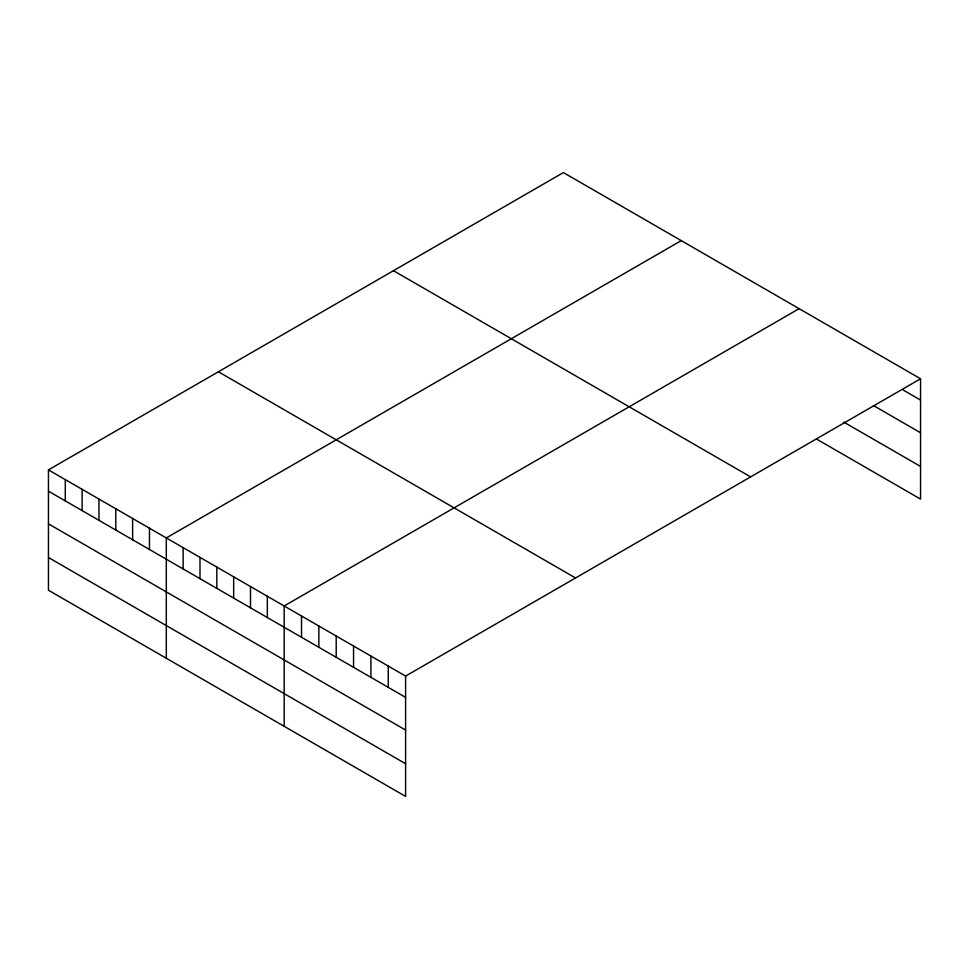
<?xml version="1.0" encoding="UTF-8"?>
<svg xmlns="http://www.w3.org/2000/svg" width="969" height="969" viewBox="0 0 969 969"><rect width="100%" height="100%" fill="white"/><g stroke="black" fill="none" stroke-linecap="round" stroke-linejoin="round"><path stroke-width="1.45" d="M920.55 378.782L405.599 676.083L405.599 796.421L48.45 590.218L48.45 469.892L563.401 172.579L920.55 378.782L920.55 499.108L816.467 439.018M681.255 240.627L166.305 537.928L166.305 658.266M799.122 308.675L284.171 605.976L284.171 726.314M903.205 390.047L920.55 400.064M873.469 405.563L920.55 432.755M843.72 422.072L920.55 466.428M393.462 270.69L750.612 476.893M218.388 371.781L575.538 577.972M48.45 469.892L405.599 676.083M48.45 491.174L405.599 697.365M48.45 523.854L405.599 730.057M48.45 557.538L405.599 763.729M388.254 666.066L388.254 687.36M370.909 656.061L370.909 677.343M353.552 646.044L353.552 667.326M336.207 636.027L336.207 657.309M318.862 626.01L318.862 647.292M301.516 615.993L301.516 637.275M267.335 596.262L267.335 617.544M250.499 586.536L250.499 607.817M233.662 576.821L233.662 598.103M216.826 567.095L216.826 588.377M199.989 557.369L199.989 578.663M183.141 547.655L183.141 568.936M149.468 528.214L149.468 549.496M132.632 518.488L132.632 539.781M115.795 508.773L115.795 530.055M98.959 499.047L98.959 520.329M82.123 489.333L82.123 510.615M65.286 479.607L65.286 500.888"/></g></svg>
